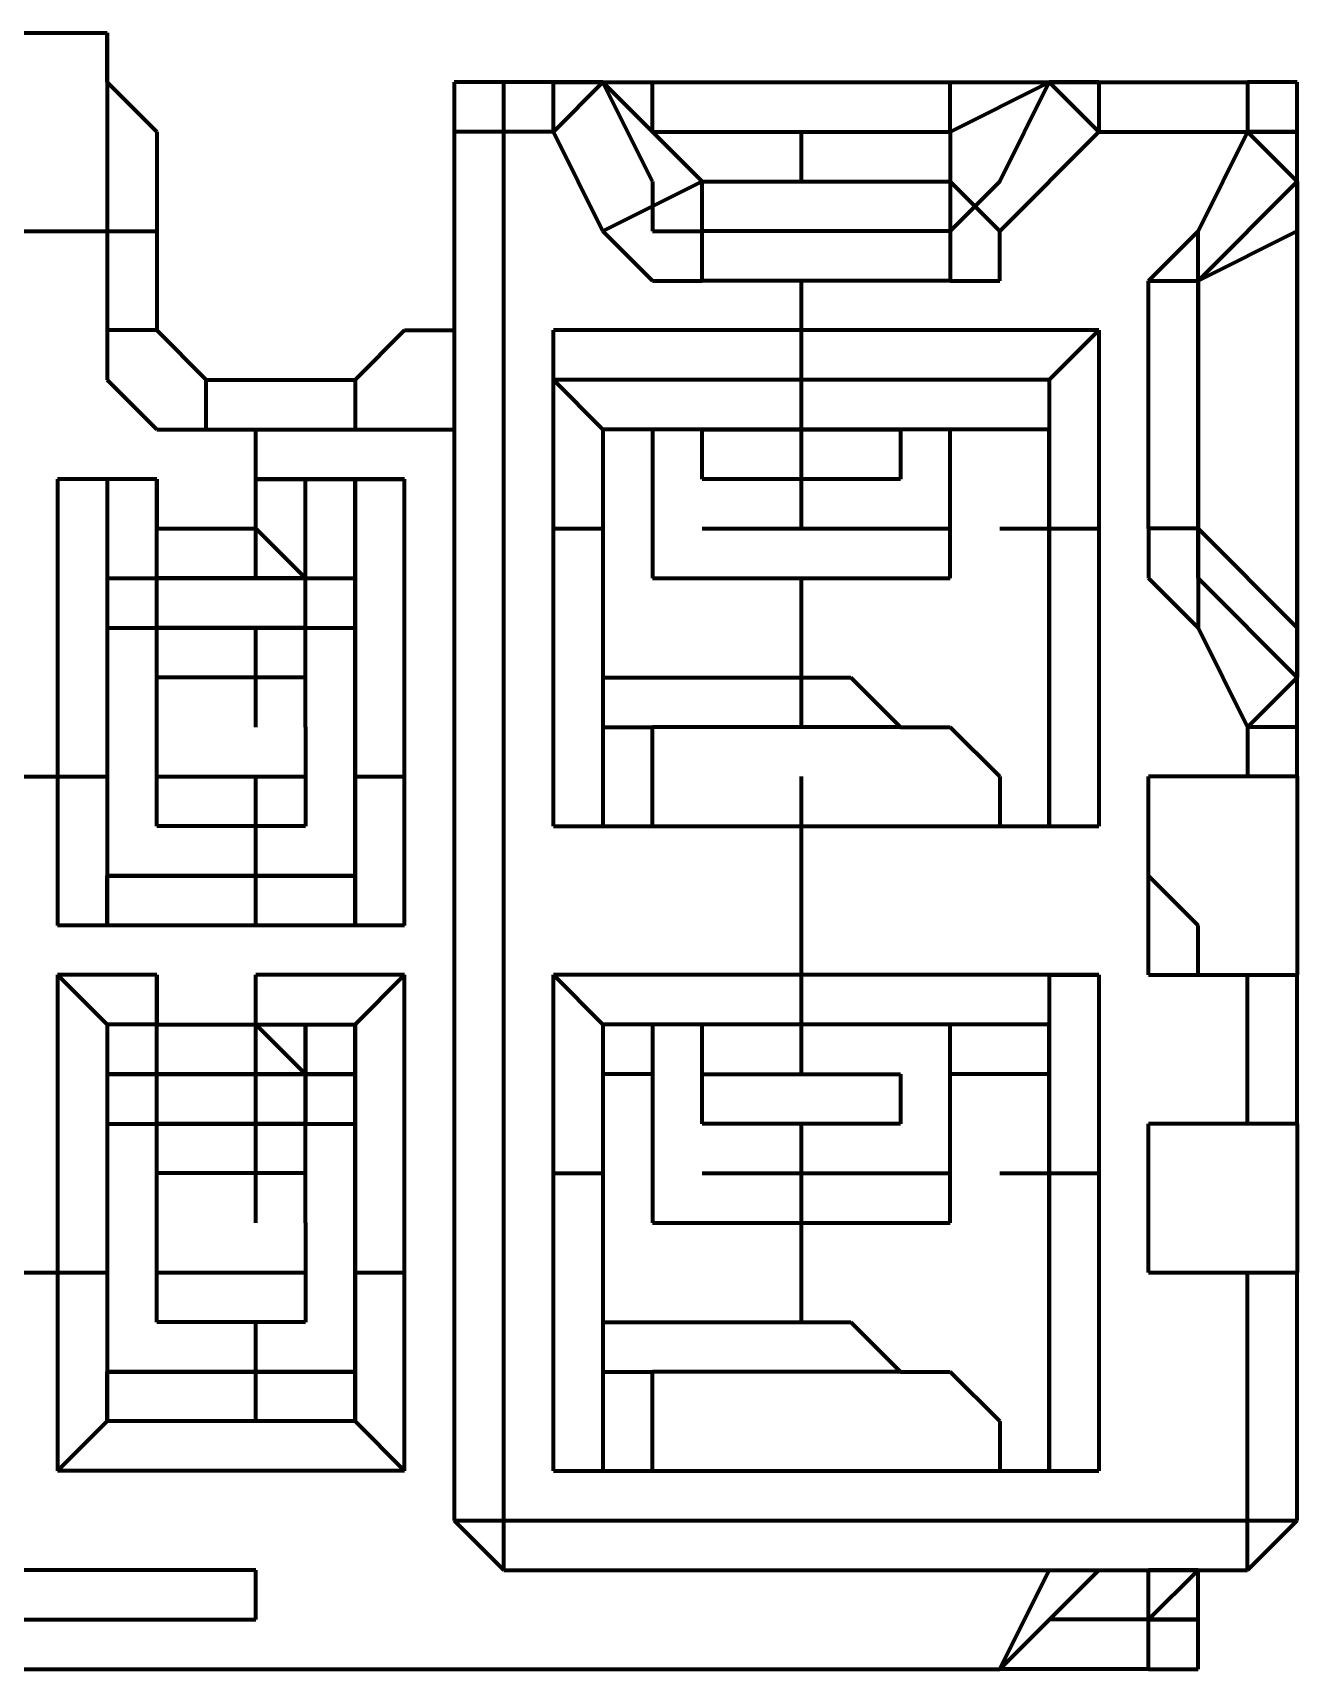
# Model space of a CAD drawing. Header units: inches. Extents: x 47316 to 59086, y 3141 to 11743.
# Drawn here: x 51390.85 to 51403.6, y 5927.18 to 5943.68 of the extents above; entities that cross this region are included whole.
import ezdxf

# ---------------------------------------------------------------- set-up
doc = ezdxf.new("R2010")
doc.units = ezdxf.units.IN
doc.header["$MEASUREMENT"] = 0
doc.layers.add('P', color=250, linetype='Continuous', lineweight=100)

msp = doc.modelspace()

# ---------------------------------------------------------------- linework, layer by layer
at = {"layer": 'P', "color": 0, "linetype": 'Continuous'}
for p, q in [((51390.602, 5943.685), (51391.602, 5943.685)), ((51391.602, 5943.685), (51391.602, 5940.685)), ((51391.602, 5943.185), (51391.602, 5943.685)), ((51392.102, 5942.685), (51391.602, 5943.185)), ((51395.602, 5943.185), (51395.102, 5943.185)), ((51395.102, 5943.185), (51395.102, 5942.685)), ((51395.602, 5928.185), (51395.602, 5943.185)), ((51396.102, 5943.185), (51395.602, 5943.185)), ((51396.102, 5943.185), (51401.602, 5943.185)), ((51396.102, 5942.685), (51396.602, 5943.185)), ((51396.102, 5942.685), (51396.102, 5943.185)), ((51396.602, 5943.185), (51396.102, 5943.185)), ((51396.102, 5943.185), (51396.102, 5943.185)), ((51397.102, 5942.185), (51396.602, 5943.185)), ((51396.602, 5943.185), (51397.102, 5942.685)), ((51397.102, 5942.685), (51397.102, 5943.185)), ((51400.102, 5942.685), (51401.102, 5943.185)), ((51400.102, 5942.685), (51400.102, 5943.185)), ((51400.602, 5942.185), (51401.102, 5943.185)), ((51401.102, 5943.185), (51401.602, 5942.685)), ((51401.602, 5943.185), (51401.102, 5943.185)), ((51401.602, 5943.185), (51403.102, 5943.185)), ((51401.602, 5943.185), (51401.602, 5942.685)), ((51401.602, 5943.185), (51401.602, 5943.185)), ((51403.102, 5943.185), (51403.102, 5942.685)), ((51403.602, 5943.185), (51403.102, 5943.185)), ((51403.602, 5942.685), (51403.602, 5943.185)), ((51392.102, 5942.685), (51392.102, 5940.685)), ((51395.102, 5942.685), (51395.102, 5928.685)), ((51396.102, 5942.685), (51395.102, 5942.685)), ((51396.602, 5941.685), (51396.102, 5942.685)), ((51397.602, 5942.185), (51397.102, 5942.685)), ((51397.102, 5942.685), (51400.102, 5942.685)), ((51398.602, 5942.185), (51398.602, 5942.685)), ((51400.102, 5942.685), (51400.102, 5942.185)), ((51400.602, 5941.685), (51401.602, 5942.685)), ((51401.602, 5942.685), (51403.602, 5942.685)), ((51403.102, 5942.685), (51402.602, 5941.685)), ((51403.602, 5942.185), (51403.102, 5942.685)), ((51403.602, 5942.685), (51403.102, 5942.685)), ((51403.602, 5936.185), (51403.602, 5942.685)), ((51403.602, 5942.185), (51403.602, 5942.685)), ((51397.602, 5942.185), (51396.602, 5941.685)), ((51397.102, 5942.185), (51397.102, 5941.685)), ((51397.602, 5942.185), (51400.102, 5942.185)), ((51397.602, 5941.185), (51397.602, 5942.185)), ((51400.102, 5942.185), (51400.602, 5941.685)), ((51400.102, 5942.185), (51400.102, 5941.185)), ((51400.102, 5941.685), (51400.602, 5942.185)), ((51403.602, 5942.185), (51402.602, 5941.185)), ((51403.602, 5942.185), (51403.602, 5942.185)), ((51403.602, 5942.185), (51403.602, 5942.185)), ((51403.602, 5942.185), (51403.602, 5942.185)), ((51403.602, 5942.185), (51403.602, 5942.185)), ((51403.602, 5942.185), (51403.602, 5942.185)), ((51403.602, 5942.185), (51403.602, 5942.185)), ((51403.602, 5942.185), (51403.602, 5942.185)), ((51403.602, 5942.185), (51403.602, 5942.185)), ((51403.602, 5942.185), (51403.602, 5942.185)), ((51403.602, 5942.185), (51403.602, 5942.185)), ((51403.602, 5942.185), (51403.602, 5942.185)), ((51403.602, 5942.185), (51403.602, 5942.185)), ((51403.602, 5942.185), (51403.602, 5942.185)), ((51403.602, 5942.185), (51403.602, 5942.185)), ((51403.602, 5942.185), (51403.602, 5942.185)), ((51403.602, 5942.185), (51403.602, 5941.685)), ((51390.602, 5941.685), (51392.102, 5941.685)), ((51396.602, 5941.685), (51397.102, 5941.185)), ((51397.102, 5941.685), (51397.602, 5941.685)), ((51400.102, 5941.685), (51397.602, 5941.685)), ((51398.602, 5941.685), (51398.602, 5941.685)), ((51400.102, 5941.685), (51400.102, 5941.685)), ((51400.602, 5941.185), (51400.602, 5941.685)), ((51402.602, 5941.685), (51402.102, 5941.185)), ((51403.602, 5941.685), (51402.602, 5941.185)), ((51402.602, 5941.185), (51402.602, 5941.685)), ((51403.602, 5941.685), (51403.602, 5941.685)), ((51403.602, 5941.685), (51403.602, 5937.685)), ((51403.602, 5941.685), (51403.602, 5941.685)), ((51403.602, 5941.685), (51403.602, 5941.685)), ((51397.102, 5941.185), (51397.602, 5941.185)), ((51400.102, 5941.185), (51397.602, 5941.185)), ((51398.602, 5940.185), (51398.602, 5941.185)), ((51400.102, 5941.185), (51400.602, 5941.185)), ((51402.102, 5941.185), (51402.602, 5941.185)), ((51402.102, 5938.685), (51402.102, 5941.185)), ((51402.102, 5941.185), (51402.102, 5941.185)), ((51402.602, 5938.685), (51402.602, 5941.185)), ((51402.602, 5941.185), (51402.602, 5938.685)), ((51402.602, 5941.185), (51402.602, 5941.185)), ((51402.602, 5941.185), (51402.602, 5941.185)), ((51402.602, 5941.185), (51402.602, 5941.185)), ((51402.602, 5941.185), (51402.602, 5941.185)), ((51402.602, 5941.185), (51402.602, 5941.185)), ((51402.602, 5941.185), (51402.602, 5941.185)), ((51402.602, 5941.185), (51402.602, 5941.185)), ((51402.602, 5941.185), (51402.602, 5941.185)), ((51402.602, 5941.185), (51402.602, 5941.185)), ((51402.602, 5941.185), (51402.602, 5941.185)), ((51402.602, 5941.185), (51402.602, 5941.185)), ((51402.602, 5941.185), (51402.602, 5941.185)), ((51402.602, 5941.185), (51402.602, 5941.185)), ((51402.602, 5941.185), (51402.602, 5941.185)), ((51402.602, 5941.185), (51402.602, 5941.185)), ((51402.602, 5941.185), (51402.602, 5941.185)), ((51402.602, 5941.185), (51402.602, 5941.185)), ((51402.602, 5941.185), (51402.602, 5941.185)), ((51402.602, 5941.185), (51402.602, 5941.185)), ((51392.102, 5940.685), (51391.602, 5940.685)), ((51391.602, 5940.685), (51391.602, 5940.185)), ((51392.102, 5940.685), (51392.102, 5940.685)), ((51392.102, 5940.685), (51392.602, 5940.185)), ((51394.102, 5940.185), (51394.602, 5940.685)), ((51394.602, 5940.685), (51395.102, 5940.685)), ((51401.602, 5940.685), (51396.102, 5940.685)), ((51396.102, 5935.685), (51396.102, 5940.685)), ((51396.102, 5940.185), (51396.102, 5940.685)), ((51401.102, 5940.185), (51401.602, 5940.685)), ((51401.602, 5940.685), (51401.602, 5935.685)), ((51391.602, 5940.185), (51392.102, 5939.685)), ((51392.602, 5940.185), (51394.102, 5940.185)), ((51392.602, 5939.685), (51392.602, 5940.185)), ((51394.102, 5940.185), (51394.102, 5939.685)), ((51401.102, 5940.185), (51396.102, 5940.185)), ((51396.102, 5935.685), (51396.102, 5940.185)), ((51396.102, 5940.185), (51396.602, 5939.685)), ((51398.602, 5939.685), (51398.602, 5940.185)), ((51401.102, 5940.185), (51401.102, 5935.685)), ((51401.102, 5940.185), (51401.102, 5939.685)), ((51392.102, 5939.685), (51392.602, 5939.685)), ((51392.602, 5939.685), (51394.102, 5939.685)), ((51393.102, 5938.185), (51393.102, 5939.685)), ((51394.102, 5939.685), (51395.102, 5939.685)), ((51401.102, 5939.685), (51396.602, 5939.685)), ((51396.602, 5939.685), (51396.602, 5935.685)), ((51397.102, 5939.685), (51396.602, 5939.685)), ((51397.102, 5939.685), (51397.102, 5939.185)), ((51397.602, 5939.685), (51399.602, 5939.685)), ((51397.602, 5939.185), (51397.602, 5939.685)), ((51398.602, 5938.685), (51398.602, 5939.685)), ((51399.602, 5939.685), (51399.602, 5939.185)), ((51401.102, 5939.685), (51400.102, 5939.685)), ((51400.102, 5939.185), (51400.102, 5939.685)), ((51401.102, 5935.685), (51401.102, 5939.685)), ((51391.102, 5939.185), (51391.102, 5934.685)), ((51392.102, 5939.185), (51391.102, 5939.185)), ((51391.602, 5939.185), (51391.102, 5939.185)), ((51391.602, 5939.185), (51391.602, 5934.685)), ((51391.602, 5939.185), (51391.602, 5935.185)), ((51392.102, 5939.185), (51391.602, 5939.185)), ((51392.102, 5939.185), (51392.102, 5939.185)), ((51392.102, 5936.685), (51392.102, 5939.185)), ((51392.102, 5939.185), (51392.102, 5938.685)), ((51393.102, 5939.185), (51394.102, 5939.185)), ((51394.602, 5939.185), (51393.102, 5939.185)), ((51393.102, 5938.685), (51393.102, 5939.185)), ((51393.102, 5939.185), (51393.102, 5939.185)), ((51393.602, 5936.685), (51393.602, 5939.185)), ((51394.102, 5939.185), (51394.102, 5935.185)), ((51394.102, 5934.685), (51394.102, 5939.185)), ((51394.102, 5939.185), (51394.602, 5939.185)), ((51394.602, 5934.685), (51394.602, 5939.185)), ((51397.102, 5939.185), (51397.102, 5939.185)), ((51397.102, 5939.185), (51397.102, 5938.185)), ((51399.602, 5939.185), (51397.602, 5939.185)), ((51399.602, 5939.185), (51397.602, 5939.185)), ((51400.102, 5939.185), (51400.102, 5939.185)), ((51400.102, 5938.185), (51400.102, 5939.185)), ((51392.102, 5938.685), (51393.102, 5938.685)), ((51392.102, 5938.685), (51392.102, 5938.685)), ((51393.102, 5938.685), (51393.602, 5938.185)), ((51396.102, 5938.685), (51396.602, 5938.685)), ((51397.102, 5938.685), (51397.102, 5938.685)), ((51397.602, 5938.685), (51398.602, 5938.685)), ((51398.602, 5938.685), (51399.102, 5938.685)), ((51399.102, 5938.685), (51400.102, 5938.685)), ((51400.602, 5938.685), (51401.602, 5938.685)), ((51400.602, 5938.685), (51400.602, 5938.685)), ((51402.602, 5938.685), (51402.102, 5938.685)), ((51402.102, 5938.685), (51402.102, 5938.185)), ((51403.602, 5937.685), (51402.602, 5938.685)), ((51402.602, 5938.685), (51402.602, 5938.185)), ((51402.602, 5938.185), (51402.602, 5938.685)), ((51402.602, 5938.685), (51402.602, 5938.685)), ((51391.602, 5938.185), (51394.102, 5938.185)), ((51391.602, 5938.185), (51392.102, 5938.185)), ((51393.602, 5938.185), (51392.102, 5938.185)), ((51393.602, 5938.185), (51392.102, 5938.185)), ((51393.102, 5938.185), (51393.102, 5938.185)), ((51393.602, 5938.185), (51394.102, 5938.185)), ((51397.102, 5938.185), (51400.102, 5938.185)), ((51398.602, 5936.685), (51398.602, 5938.185)), ((51398.602, 5938.185), (51398.602, 5938.185)), ((51402.102, 5938.185), (51402.602, 5937.685)), ((51402.602, 5938.185), (51402.602, 5937.685)), ((51402.602, 5938.185), (51403.602, 5937.185)), ((51402.602, 5938.185), (51402.602, 5938.185)), ((51402.602, 5938.185), (51402.602, 5938.185)), ((51402.602, 5938.185), (51402.602, 5938.185)), ((51402.602, 5938.185), (51402.602, 5938.185)), ((51402.602, 5938.185), (51402.602, 5938.185)), ((51402.602, 5938.185), (51402.602, 5938.185)), ((51402.602, 5938.185), (51402.602, 5938.185)), ((51402.602, 5938.185), (51402.602, 5938.185)), ((51402.602, 5938.185), (51402.602, 5938.185)), ((51402.602, 5938.185), (51402.602, 5938.185)), ((51402.602, 5938.185), (51402.602, 5938.185)), ((51402.602, 5938.185), (51402.602, 5938.185)), ((51402.602, 5938.185), (51402.602, 5938.185)), ((51402.602, 5938.185), (51402.602, 5938.185)), ((51402.602, 5938.185), (51402.602, 5938.185)), ((51402.602, 5938.185), (51402.602, 5938.185)), ((51391.602, 5937.685), (51394.102, 5937.685)), ((51391.602, 5937.685), (51392.102, 5937.685)), ((51393.602, 5937.685), (51392.102, 5937.685)), ((51392.102, 5937.685), (51393.602, 5937.685)), ((51393.102, 5936.685), (51393.102, 5937.685)), ((51393.602, 5937.685), (51394.102, 5937.685)), ((51402.602, 5937.685), (51403.102, 5936.685)), ((51403.602, 5937.185), (51403.602, 5937.685)), ((51403.602, 5937.685), (51403.602, 5937.685)), ((51403.602, 5937.685), (51403.602, 5937.685)), ((51403.602, 5937.685), (51403.602, 5937.685)), ((51403.602, 5937.685), (51403.602, 5937.685)), ((51403.602, 5937.685), (51403.602, 5937.685)), ((51403.602, 5937.685), (51403.602, 5937.685)), ((51403.602, 5937.685), (51403.602, 5937.685)), ((51403.602, 5937.685), (51403.602, 5937.685)), ((51403.602, 5937.685), (51403.602, 5937.685)), ((51403.602, 5937.685), (51403.602, 5937.685)), ((51403.602, 5937.685), (51403.602, 5937.685)), ((51403.602, 5937.685), (51403.602, 5937.685)), ((51403.602, 5937.685), (51403.602, 5937.685)), ((51403.602, 5937.685), (51403.602, 5937.685)), ((51403.602, 5937.685), (51403.602, 5937.685)), ((51403.602, 5937.685), (51403.602, 5937.185)), ((51393.602, 5937.185), (51392.102, 5937.185)), ((51396.602, 5937.185), (51399.102, 5937.185)), ((51399.102, 5937.185), (51399.602, 5936.685)), ((51403.602, 5937.185), (51403.102, 5936.685)), ((51403.602, 5936.685), (51403.602, 5937.185)), ((51403.602, 5937.185), (51403.602, 5937.185)), ((51403.602, 5936.685), (51403.602, 5937.185)), ((51403.602, 5937.185), (51403.602, 5937.185)), ((51403.602, 5937.185), (51403.602, 5937.185)), ((51403.602, 5937.185), (51403.602, 5937.185)), ((51403.602, 5937.185), (51403.602, 5937.185)), ((51403.602, 5937.185), (51403.602, 5937.185)), ((51403.602, 5937.185), (51403.602, 5937.185)), ((51392.102, 5935.685), (51392.102, 5936.685)), ((51392.102, 5936.685), (51392.102, 5936.685)), ((51393.602, 5936.685), (51393.602, 5935.685)), ((51393.602, 5936.685), (51393.602, 5936.685)), ((51396.602, 5936.685), (51397.102, 5936.685)), ((51397.102, 5935.685), (51397.102, 5936.685)), ((51399.602, 5936.685), (51397.102, 5936.685)), ((51398.602, 5936.685), (51398.602, 5936.685)), ((51399.602, 5936.685), (51400.102, 5936.685)), ((51399.602, 5936.685), (51399.602, 5936.685)), ((51399.602, 5936.685), (51399.602, 5936.685)), ((51400.602, 5936.185), (51400.102, 5936.685)), ((51403.102, 5936.685), (51403.102, 5936.185)), ((51403.602, 5936.685), (51403.102, 5936.685)), ((51390.602, 5936.185), (51391.602, 5936.185)), ((51392.102, 5936.185), (51393.602, 5936.185)), ((51392.102, 5936.185), (51392.102, 5936.185)), ((51393.102, 5934.685), (51393.102, 5936.185)), ((51393.102, 5936.185), (51393.102, 5936.185)), ((51393.602, 5936.185), (51393.602, 5936.185)), ((51394.102, 5936.185), (51394.602, 5936.185)), ((51398.602, 5935.185), (51398.602, 5936.185)), ((51400.602, 5936.185), (51400.602, 5935.685)), ((51400.602, 5936.185), (51400.602, 5935.685)), ((51403.602, 5936.185), (51402.102, 5936.185)), ((51402.102, 5934.185), (51402.102, 5936.185)), ((51403.602, 5936.185), (51403.602, 5934.185)), ((51393.602, 5935.685), (51392.102, 5935.685)), ((51396.102, 5935.685), (51401.602, 5935.685)), ((51396.102, 5935.685), (51401.102, 5935.685)), ((51396.102, 5935.685), (51396.102, 5935.685)), ((51400.602, 5935.685), (51400.602, 5935.685)), ((51401.102, 5935.685), (51401.602, 5935.685)), ((51391.602, 5935.185), (51394.102, 5935.185)), ((51394.102, 5935.185), (51391.602, 5935.185)), ((51391.602, 5934.685), (51391.602, 5935.185)), ((51391.602, 5935.185), (51391.602, 5935.185)), ((51394.102, 5935.185), (51394.102, 5934.685)), ((51398.602, 5934.685), (51398.602, 5935.185)), ((51402.602, 5934.685), (51402.102, 5935.185)), ((51394.602, 5934.685), (51391.102, 5934.685)), ((51391.602, 5934.685), (51391.102, 5934.685)), ((51394.102, 5934.685), (51391.602, 5934.685)), ((51393.102, 5934.685), (51393.102, 5934.685)), ((51394.602, 5934.685), (51394.102, 5934.685)), ((51398.602, 5933.185), (51398.602, 5934.685)), ((51402.602, 5934.185), (51402.602, 5934.685)), ((51402.602, 5934.685), (51402.602, 5934.685)), ((51402.602, 5934.685), (51402.602, 5934.685)), ((51391.102, 5934.185), (51391.102, 5929.185)), ((51392.102, 5934.185), (51391.102, 5934.185)), ((51391.602, 5933.685), (51391.102, 5934.185)), ((51392.102, 5933.685), (51392.102, 5934.185)), ((51392.102, 5934.185), (51392.102, 5933.685)), ((51393.102, 5933.185), (51393.102, 5934.185)), ((51394.602, 5934.185), (51393.102, 5934.185)), ((51393.102, 5933.685), (51393.102, 5934.185)), ((51393.102, 5933.685), (51393.102, 5934.185)), ((51394.102, 5933.685), (51394.602, 5934.185)), ((51394.602, 5929.185), (51394.602, 5934.185)), ((51396.102, 5929.185), (51396.102, 5934.185)), ((51396.102, 5929.185), (51396.102, 5934.185)), ((51401.102, 5934.185), (51396.102, 5934.185)), ((51401.602, 5934.185), (51396.102, 5934.185)), ((51396.102, 5934.185), (51396.102, 5934.185)), ((51396.102, 5934.185), (51396.602, 5933.685)), ((51401.102, 5934.185), (51401.102, 5929.185)), ((51401.102, 5934.185), (51401.602, 5934.185)), ((51401.102, 5934.185), (51401.102, 5933.685)), ((51401.602, 5934.185), (51401.602, 5929.185)), ((51402.102, 5934.185), (51403.602, 5934.185)), ((51402.102, 5934.185), (51402.602, 5934.185)), ((51403.102, 5932.685), (51403.102, 5934.185)), ((51403.602, 5932.685), (51403.602, 5934.185)), ((51391.602, 5933.685), (51391.602, 5929.685)), ((51391.602, 5933.685), (51391.602, 5930.185)), ((51392.102, 5933.685), (51391.602, 5933.685)), ((51392.102, 5933.685), (51393.102, 5933.685)), ((51392.102, 5933.685), (51392.102, 5933.685)), ((51392.102, 5932.685), (51392.102, 5933.685)), ((51392.102, 5931.685), (51392.102, 5933.685)), ((51393.102, 5933.685), (51394.102, 5933.685)), ((51393.102, 5933.685), (51393.602, 5933.185)), ((51393.602, 5931.685), (51393.602, 5933.685)), ((51393.602, 5933.685), (51393.602, 5932.685)), ((51394.102, 5933.685), (51394.102, 5930.185)), ((51394.102, 5929.685), (51394.102, 5933.685)), ((51396.602, 5933.685), (51396.602, 5929.185)), ((51401.102, 5933.685), (51396.602, 5933.685)), ((51397.102, 5933.685), (51397.102, 5932.685)), ((51397.602, 5932.685), (51397.602, 5933.685)), ((51400.102, 5932.685), (51400.102, 5933.685)), ((51401.102, 5929.185), (51401.102, 5933.685)), ((51391.602, 5933.185), (51392.102, 5933.185)), ((51392.102, 5933.185), (51391.602, 5933.185)), ((51393.602, 5933.185), (51392.102, 5933.185)), ((51392.102, 5933.185), (51393.602, 5933.185)), ((51393.102, 5932.685), (51393.102, 5933.185)), ((51393.602, 5933.185), (51394.102, 5933.185)), ((51394.102, 5933.185), (51393.602, 5933.185)), ((51397.102, 5933.185), (51396.602, 5933.185)), ((51397.602, 5933.185), (51399.602, 5933.185)), ((51398.602, 5933.185), (51398.602, 5933.185)), ((51399.602, 5933.185), (51399.602, 5932.685)), ((51401.102, 5933.185), (51400.102, 5933.185)), ((51391.602, 5932.685), (51394.102, 5932.685)), ((51391.602, 5932.685), (51392.102, 5932.685)), ((51392.102, 5932.685), (51393.602, 5932.685)), ((51393.602, 5932.685), (51392.102, 5932.685)), ((51392.102, 5932.685), (51392.102, 5932.685)), ((51393.102, 5931.685), (51393.102, 5932.685)), ((51393.602, 5932.685), (51394.102, 5932.685)), ((51393.602, 5932.685), (51393.602, 5932.685)), ((51397.102, 5932.685), (51397.102, 5932.685)), ((51397.102, 5932.685), (51397.102, 5931.685)), ((51399.602, 5932.685), (51397.602, 5932.685)), ((51399.602, 5932.685), (51397.602, 5932.685)), ((51398.602, 5931.685), (51398.602, 5932.685)), ((51400.102, 5932.685), (51400.102, 5932.685)), ((51400.102, 5931.685), (51400.102, 5932.685)), ((51403.602, 5932.685), (51402.102, 5932.685)), ((51402.102, 5931.185), (51402.102, 5932.685)), ((51403.602, 5932.685), (51403.602, 5931.185)), ((51393.602, 5932.185), (51392.102, 5932.185)), ((51393.602, 5932.185), (51392.102, 5932.185)), ((51396.102, 5932.185), (51396.602, 5932.185)), ((51397.102, 5932.185), (51397.102, 5932.185)), ((51397.602, 5932.185), (51398.602, 5932.185)), ((51398.602, 5932.185), (51399.102, 5932.185)), ((51399.102, 5932.185), (51400.102, 5932.185)), ((51400.602, 5932.185), (51401.602, 5932.185)), ((51400.602, 5932.185), (51400.602, 5932.185)), ((51392.102, 5931.685), (51392.102, 5931.685)), ((51392.102, 5930.685), (51392.102, 5931.685)), ((51393.602, 5931.685), (51393.602, 5931.685)), ((51393.602, 5931.685), (51393.602, 5930.685)), ((51397.102, 5931.685), (51400.102, 5931.685)), ((51398.602, 5931.185), (51398.602, 5931.685)), ((51390.602, 5931.185), (51391.602, 5931.185)), ((51392.102, 5931.185), (51393.602, 5931.185)), ((51392.102, 5931.185), (51392.102, 5931.185)), ((51393.102, 5931.185), (51393.102, 5931.185)), ((51393.602, 5931.185), (51393.602, 5931.185)), ((51394.102, 5931.185), (51394.602, 5931.185)), ((51398.602, 5930.685), (51398.602, 5931.185)), ((51402.102, 5931.185), (51403.602, 5931.185)), ((51403.102, 5928.185), (51403.102, 5931.185)), ((51403.602, 5928.685), (51403.602, 5931.185)), ((51393.602, 5930.685), (51392.102, 5930.685)), ((51393.102, 5929.685), (51393.102, 5930.685)), ((51396.602, 5930.685), (51399.102, 5930.685)), ((51399.102, 5930.685), (51399.602, 5930.185)), ((51391.602, 5930.185), (51394.102, 5930.185)), ((51394.102, 5930.185), (51391.602, 5930.185)), ((51391.602, 5929.685), (51391.602, 5930.185)), ((51391.602, 5929.685), (51391.602, 5930.185)), ((51394.102, 5930.185), (51394.102, 5929.685)), ((51396.602, 5930.185), (51397.102, 5930.185)), ((51399.602, 5930.185), (51397.102, 5930.185)), ((51397.102, 5929.185), (51397.102, 5930.185)), ((51399.602, 5930.185), (51400.102, 5930.185)), ((51399.602, 5930.185), (51399.602, 5930.185)), ((51399.602, 5930.185), (51399.602, 5930.185)), ((51400.602, 5929.685), (51400.102, 5930.185)), ((51391.602, 5929.685), (51391.102, 5929.185)), ((51394.102, 5929.685), (51391.602, 5929.685)), ((51394.602, 5929.185), (51394.102, 5929.685)), ((51400.602, 5929.685), (51400.602, 5929.185)), ((51400.602, 5929.685), (51400.602, 5929.685)), ((51400.602, 5929.685), (51400.602, 5929.185)), ((51394.602, 5929.185), (51391.102, 5929.185)), ((51396.102, 5929.185), (51401.602, 5929.185)), ((51396.102, 5929.185), (51401.102, 5929.185)), ((51396.102, 5929.185), (51396.102, 5929.185)), ((51401.102, 5929.185), (51401.602, 5929.185)), ((51395.102, 5928.685), (51403.602, 5928.685)), ((51395.102, 5928.685), (51395.102, 5928.685)), ((51395.102, 5928.685), (51395.602, 5928.185)), ((51403.102, 5928.185), (51403.602, 5928.685)), ((51403.602, 5928.685), (51403.602, 5928.685)), ((51393.102, 5928.185), (51369.102, 5928.185)), ((51393.102, 5927.685), (51393.102, 5928.185)), ((51395.602, 5928.185), (51403.102, 5928.185)), ((51400.602, 5927.185), (51401.102, 5928.185)), ((51400.602, 5927.185), (51401.602, 5928.185)), ((51401.102, 5928.185), (51401.602, 5928.185)), ((51401.602, 5928.185), (51401.602, 5928.185)), ((51401.602, 5928.185), (51401.602, 5928.185)), ((51402.102, 5927.685), (51402.102, 5928.185)), ((51402.602, 5928.185), (51402.102, 5928.185)), ((51402.102, 5928.185), (51402.102, 5928.185)), ((51402.602, 5928.185), (51402.102, 5927.685)), ((51402.102, 5928.185), (51402.102, 5928.185)), ((51402.102, 5928.185), (51402.102, 5928.185)), ((51402.602, 5927.685), (51402.602, 5928.185)), ((51369.102, 5927.685), (51393.102, 5927.685)), ((51402.602, 5927.685), (51401.102, 5927.685)), ((51402.102, 5927.685), (51402.602, 5927.685)), ((51402.102, 5927.185), (51402.102, 5927.685)), ((51402.602, 5927.685), (51402.602, 5927.685)), ((51402.602, 5927.185), (51402.602, 5927.685)), ((51361.602, 5927.185), (51400.102, 5927.185)), ((51361.602, 5927.185), (51400.102, 5927.185)), ((51400.102, 5927.185), (51400.102, 5927.185)), ((51400.102, 5927.185), (51400.602, 5927.185)), ((51400.102, 5927.185), (51400.102, 5927.185)), ((51400.102, 5927.185), (51400.602, 5927.185)), ((51402.102, 5927.185), (51400.602, 5927.185)), ((51400.602, 5927.185), (51400.602, 5927.185)), ((51400.602, 5927.185), (51400.602, 5927.185)), ((51402.102, 5927.185), (51402.602, 5927.185))]:
    msp.add_line(p, q, dxfattribs=at)

doc.saveas('drawing.dxf')
